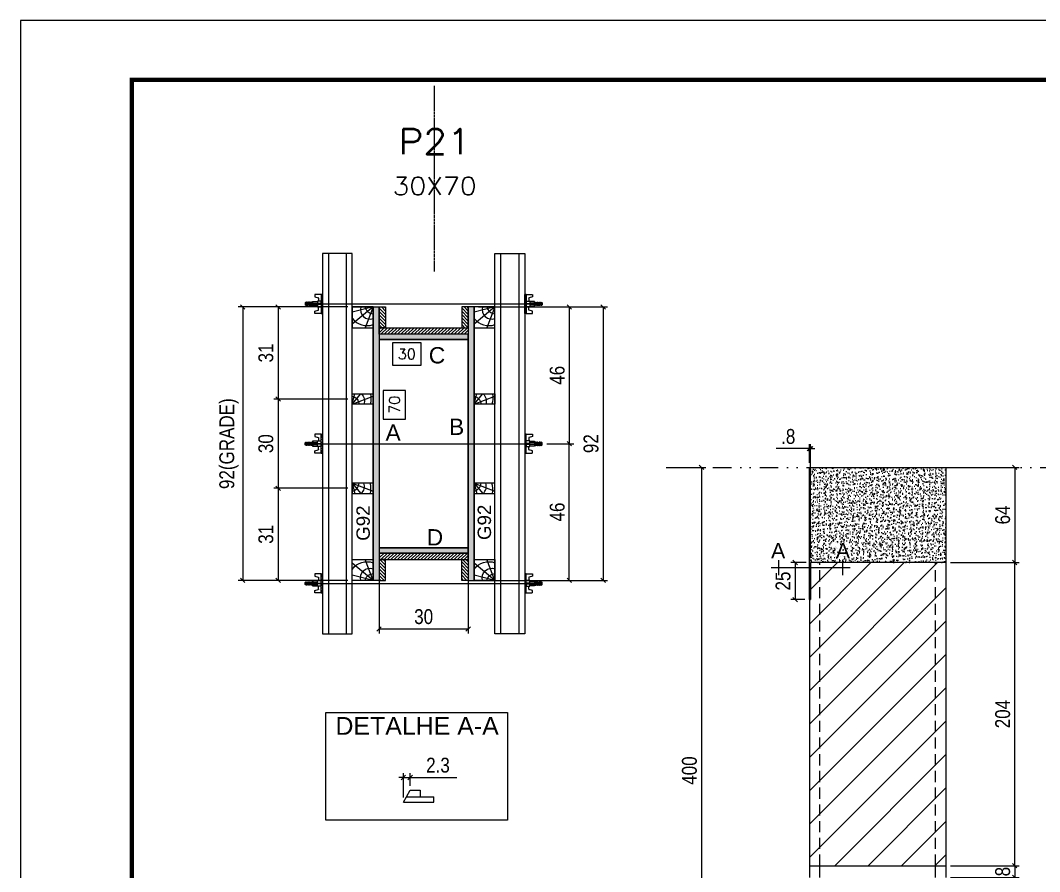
# Model space of a CAD drawing. Extents: x 28748 to 35002, y 14885 to 43501.
# Drawn here: x 30347 to 31033, y 41779 to 42352 of the extents above; entities that cross this region are included whole.
import ezdxf
from ezdxf.enums import TextEntityAlignment as Align

# ---------------------------------------------------------------- set-up
doc = ezdxf.new("R2010")
doc.units = 0
for name, pattern in [('DASHED', [0.75, 0.5, -0.25]), ('DIVIDE2', [0.625, 0.25, -0.125, 0, -0.125, 0, -0.125]), ('HIDDEN', [0.375, 0.25, -0.125])]:
    doc.linetypes.add(name, pattern=pattern)
for name, color, linetype in [('5', 5, 'Continuous'), ('CHAPA', 1, 'Continuous'), ('COTA', 241, 'Continuous'), ('detalhes', 4, 'Continuous'), ('MEIO_PONT', 93, 'Continuous'), ('Nível', 160, 'Continuous'), ('Painéis', 200, 'Continuous'), ('SARRAFO', 251, 'Continuous'), ('Sarrafo de Pressão', 42, 'HIDDEN'), ('Texto de Titulo', 7, 'Continuous'), ('Texto Qtd Sarr', 242, 'Continuous'), ('TEXTO_GERAL', 7, 'Continuous')]:
    doc.layers.add(name, color=color, linetype=linetype)
for name, color, linetype, lineweight in [('Folhas', 255, 'Continuous', 9), ('Hachura', 251, 'Continuous', 9), ('Madeira', 126, 'Continuous', 18), ('Perfil Metálico', 224, 'Continuous', 18), ('Sarr 2.2x7', 40, 'Continuous', 9), ('SARRAFO DE PRESSAO', 251, 'DASHED', 9), ('Texto Seção', 7, 'Continuous', 15)]:
    doc.layers.add(name, color=color, linetype=linetype, lineweight=lineweight)
doc.styles.add('ARIAL', font='arial.ttf')
doc.styles.add('COTA TECNICA', font='techl___.ttf', dxfattribs={"height": 10})
doc.styles.add('COTA TECNICA 2X', font='techl___.ttf', dxfattribs={"height": 10})
doc.styles.add('ROMANS', font='romans.shx')
doc.styles.add('SANSSERIF', font='sas_____.pfb')
doc.styles.get("Standard").update_dxf_attribs({"font": 'arial.ttf'})
doc.dimstyles.new('PAINEL', dxfattribs={"dimtxt": 10, "dimasz": 3, "dimexe": 3, "dimexo": 3, "dimgap": 3, "dimtad": 1, "dimdec": 1, "dimzin": 12, "dimdsep": 46, "dimtxsty": 'COTA TECNICA', "dimblk1": 'OBLIQUE', "dimblk2": 'OBLIQUE', "dimsah": 1, "dimcen": 0.9, "dimclrd": 4, "dimclre": 4, "dimclrt": 240, "dimadec": 1, "dimazin": 3, "dimtfac": 1, "dimtdec": 1, "dimtmove": 0, "dimatfit": 3, "dimfxl": 1, "dimtolj": 1, "dimtzin": 12, "dimarcsym": 0})
doc.dimstyles.new('SECAO PILAR', dxfattribs={"dimtxt": 10, "dimasz": 3, "dimexe": 3, "dimexo": 3, "dimgap": 3, "dimtad": 1, "dimdec": 1, "dimlfac": 0.5, "dimzin": 12, "dimdsep": 46, "dimtxsty": 'COTA TECNICA 2X', "dimblk1": 'OBLIQUE', "dimblk2": 'OBLIQUE', "dimsah": 1, "dimcen": 0.9, "dimclrd": 256, "dimclre": 256, "dimclrt": 256, "dimadec": 1, "dimazin": 3, "dimtfac": 1, "dimtdec": 1, "dimtmove": 0, "dimatfit": 3, "dimfxl": 1, "dimtolj": 1, "dimtzin": 12, "dimarcsym": 0})
doc.dimstyles.new('SECÇÃO 2', dxfattribs={"dimtxt": 7, "dimasz": 6, "dimexe": 0.18, "dimexo": 2, "dimgap": -4, "dimtad": 3, "dimdec": 1, "dimlfac": 0.5, "dimzin": 12, "dimdsep": 46, "dimtxsty": 'ROMANS', "dimblk": 'ARCHTICK', "dimcen": 0.09, "dimse1": 1, "dimse2": 1, "dimsd1": 1, "dimsd2": 1, "dimclrd": 180, "dimclre": 5, "dimclrt": 1, "dimadec": 0, "dimazin": 3, "dimtfac": 1, "dimtdec": 1, "dimtofl": 0, "dimtmove": 0, "dimatfit": 3, "dimldrblk": 'ARCHTICK', "dimfxl": 1, "dimtolj": 1, "dimtzin": 0, "dimarcsym": 0})

# ---------------------------------------------------------------- blocks, each defined once
blk = doc.blocks.new('9999999999')
at = {"layer": 'Folhas'}
blk.add_lwpolyline([(98138.98, 34190.21), (99623.98, 34190.21), (99623.98, 35240.21), (98138.98, 35240.21)], close=True, dxfattribs=at)
at = {"layer": 'Folhas', "color": 30, "const_width": 3}
blk.add_lwpolyline([(98213.98, 34230.21), (99583.98, 34230.21), (99583.98, 35200.21), (98213.98, 35200.21)], close=True, dxfattribs=at)
blk = doc.blocks.new('*D199')
at = {"layer": 'COTA', "color": 180, "lineweight": -2, "transparency": 16777216}
for p, q in [((30606.09, 42103.24), (30591.09, 42103.24)), ((30591.09, 42103.24), (30591.09, 42083.91)), ((30606.09, 42083.91), (30606.09, 42103.24)), ((30591.09, 42083.91), (30606.09, 42083.91))]:
    blk.add_line(p, q, dxfattribs=at)
at = {"layer": 'Defpoints', "color": 0, "transparency": 16777216}
for p in [(30588.23, 42137.35), (30588.23, 41997.35), (30610.09, 41997.35)]:
    blk.add_point(p, dxfattribs=at)
at = {"layer": 'COTA', "color": 1, "transparency": 16777216, "insert": (30598.59, 42093.58), "char_height": 7, "attachment_point": 5, "rotation": 90, "style": 'ROMANS'}
blk.add_mtext('\\A1;70', dxfattribs=at)
blk = doc.blocks.new('_ArchTick')
at = {"color": 0, "linetype": 'ByBlock', "const_width": 0.15}
blk.add_lwpolyline([(-0.5, -0.5), (0.5, 0.5)], dxfattribs=at)
blk = doc.blocks.new('_Oblique')
at = {"color": 0, "linetype": 'ByBlock', "lineweight": -2}
blk.add_line((-0.5, -0.5), (0.5, 0.5), dxfattribs=at)
blk = doc.blocks.new('*D200')
at = {"layer": 'COTA', "lineweight": -2, "transparency": 16777216}
for p, q in [((30655.23, 42159.35), (30742.01, 42159.35)), ((30739.01, 42159.35), (30739.01, 41975.35)), ((30655.23, 41975.35), (30742.01, 41975.35))]:
    blk.add_line(p, q, dxfattribs=at)
at = {"layer": 'Defpoints', "color": 0, "transparency": 16777216}
for p in [(30652.23, 42159.35), (30652.23, 41975.35), (30739.01, 41975.35)]:
    blk.add_point(p, dxfattribs=at)
at = {"layer": 'COTA', "lineweight": -2, "transparency": 16777216, "xscale": 3, "yscale": 3, "zscale": 3}
for p, rotation in [((30739.01, 42159.35), 90), ((30739.01, 41975.35), 270)]:
    blk.add_blockref('_Oblique', p, dxfattribs=dict(at, rotation=rotation))
at = {"layer": 'COTA', "transparency": 16777216, "insert": (30730.92, 42067.35), "char_height": 10, "attachment_point": 5, "rotation": 90, "style": 'COTA TECNICA 2X'}
blk.add_mtext('\\A1;92', dxfattribs=at)
blk = doc.blocks.new('*D201')
at = {"layer": 'COTA', "lineweight": -2, "transparency": 16777216}
for p, q in [((30689.23, 42159.35), (30719.24, 42159.35)), ((30716.24, 42159.35), (30716.24, 42067.35)), ((30701.03, 42067.35), (30719.24, 42067.35))]:
    blk.add_line(p, q, dxfattribs=at)
at = {"layer": 'Defpoints', "color": 0, "transparency": 16777216}
for p in [(30686.23, 42159.35), (30698.03, 42067.35), (30716.24, 42067.35)]:
    blk.add_point(p, dxfattribs=at)
at = {"layer": 'COTA', "lineweight": -2, "transparency": 16777216, "xscale": 3, "yscale": 3, "zscale": 3}
for p, rotation in [((30716.24, 42159.35), 90), ((30716.24, 42067.35), 270)]:
    blk.add_blockref('_Oblique', p, dxfattribs=dict(at, rotation=rotation))
at = {"layer": 'COTA', "transparency": 16777216, "insert": (30708.14, 42113.35), "char_height": 10, "attachment_point": 5, "rotation": 90, "style": 'COTA TECNICA 2X'}
blk.add_mtext('\\A1;46', dxfattribs=at)
blk = doc.blocks.new('*D202')
at = {"layer": 'COTA', "lineweight": -2, "transparency": 16777216}
for p, q in [((30701.03, 42067.35), (30719.24, 42067.35)), ((30716.24, 41975.35), (30716.24, 42067.35)), ((30689.23, 41975.35), (30719.24, 41975.35))]:
    blk.add_line(p, q, dxfattribs=at)
at = {"layer": 'Defpoints', "color": 0, "transparency": 16777216}
for p in [(30698.03, 42067.35), (30716.24, 42067.35), (30686.23, 41975.35)]:
    blk.add_point(p, dxfattribs=at)
at = {"layer": 'COTA', "lineweight": -2, "transparency": 16777216, "xscale": 3, "yscale": 3, "zscale": 3}
for p, rotation in [((30716.24, 42067.35), 90), ((30716.24, 41975.35), 270)]:
    blk.add_blockref('_Oblique', p, dxfattribs=dict(at, rotation=rotation))
at = {"layer": 'COTA', "transparency": 16777216, "insert": (30708.14, 42021.35), "char_height": 10, "attachment_point": 5, "rotation": 90, "style": 'COTA TECNICA 2X'}
blk.add_mtext('\\A1;46', dxfattribs=at)
blk = doc.blocks.new('*D203')
at = {"layer": 'COTA', "color": 180, "lineweight": -2, "transparency": 16777216}
for p, q in [((30616.53, 42135.2), (30597.2, 42135.2)), ((30597.2, 42135.2), (30597.2, 42120.2)), ((30616.53, 42120.2), (30616.53, 42135.2)), ((30597.2, 42120.2), (30616.53, 42120.2))]:
    blk.add_line(p, q, dxfattribs=at)
at = {"layer": 'Defpoints', "color": 0, "transparency": 16777216}
for p in [(30588.23, 42137.35), (30648.23, 42137.35), (30648.23, 42116.2)]:
    blk.add_point(p, dxfattribs=at)
at = {"layer": 'COTA', "color": 1, "transparency": 16777216, "insert": (30606.87, 42127.7), "char_height": 7, "attachment_point": 5, "style": 'ROMANS'}
blk.add_mtext('\\A1;30', dxfattribs=at)
blk = doc.blocks.new('titulo1')
at = {"layer": 'Defpoints', "color": 252, "linetype": 'HIDDEN', "ltscale": 2}
blk.add_line((0, 0), (0, 125), dxfattribs=at)
at = {"layer": 'Defpoints', "style": 'ROMANS', "oblique": 15}
blk.add_attdef('FOLHA', text='', height=10, dxfattribs=at).set_placement((0, 15.58), align=Align.MIDDLE_CENTER)
at = {"layer": 'Texto Qtd Sarr', "color": 3, "style": 'ROMANS', "oblique": 15}
for tag, height, p in [('TITULO', 17, (0, 71.45)), ('SEÇÃO', 12, (0, 41.55))]:
    blk.add_attdef(tag, text='', height=height, dxfattribs=at).set_placement(p, align=Align.MIDDLE_CENTER)
blk = doc.blocks.new('PONTALETE')
at = {"layer": 'Madeira'}
for q in [(2.71, 7), (7, 5.76), (7, 1.74)]:
    blk.add_line((0, 0), q, dxfattribs=at)
blk.add_lwpolyline([(0, 0), (7, 0), (7, 7), (0, 7)], close=True, dxfattribs=at)
for centre, radius, start, end in [((2.04, 0.06), 6.23, 37.2818, 109.0913), ((1.09, 0.9), 3.19, 343.603, 109.9847), ((-0.21, -0.78), 3.09, 14.6322, 86.0383)]:
    blk.add_arc(centre, radius, start, end, dxfattribs=at)
blk = doc.blocks.new('*D204')
at = {"layer": 'COTA', "lineweight": -2, "transparency": 16777216}
for p, q in [((30567.23, 42159.35), (30493.46, 42159.35)), ((30496.46, 42159.35), (30496.46, 41975.35)), ((30567.23, 41975.35), (30493.46, 41975.35))]:
    blk.add_line(p, q, dxfattribs=at)
at = {"layer": 'Defpoints', "color": 0, "transparency": 16777216}
for p in [(30570.23, 42159.35), (30496.46, 41975.35), (30570.23, 41975.35)]:
    blk.add_point(p, dxfattribs=at)
at = {"layer": 'COTA', "lineweight": -2, "transparency": 16777216, "xscale": 3, "yscale": 3, "zscale": 3}
for p, rotation in [((30496.46, 42159.35), 90), ((30496.46, 41975.35), 270)]:
    blk.add_blockref('_Oblique', p, dxfattribs=dict(at, rotation=rotation))
at = {"layer": 'COTA', "transparency": 16777216, "insert": (30487.24, 42067.35), "char_height": 10, "attachment_point": 5, "rotation": 90, "style": 'COTA TECNICA 2X'}
blk.add_mtext('\\A1;92(GRADE)', dxfattribs=at)
blk = doc.blocks.new('MEIO PONTALETE')
at = {"layer": 'Madeira'}
for q in [(2.71, 7), (3.5, 2.88), (3.5, 0.87)]:
    blk.add_line((0, 0), q, dxfattribs=at)
blk.add_lwpolyline([(0, 0), (3.5, 0), (3.5, 7), (0, 7)], close=True, dxfattribs=at)
for centre, radius, start, end in [((2.04, 0.06), 6.23, 76.4499, 109.0913), ((1.09, 0.9), 3.19, 40.9063, 109.9847), ((-0.21, -0.78), 3.09, 14.6322, 86.0383)]:
    blk.add_arc(centre, radius, start, end, dxfattribs=at)
blk = doc.blocks.new('*D205')
at = {"layer": 'COTA', "lineweight": -2, "transparency": 16777216}
for p, q in [((30567.23, 42037.35), (30517.3, 42037.35)), ((30520.3, 42037.35), (30520.3, 41975.35)), ((30567.23, 41975.35), (30517.3, 41975.35))]:
    blk.add_line(p, q, dxfattribs=at)
at = {"layer": 'Defpoints', "color": 0, "transparency": 16777216}
for p in [(30570.23, 42037.35), (30520.3, 41975.35), (30570.23, 41975.35)]:
    blk.add_point(p, dxfattribs=at)
at = {"layer": 'COTA', "lineweight": -2, "transparency": 16777216, "xscale": 3, "yscale": 3, "zscale": 3}
for p, rotation in [((30520.3, 42037.35), 90), ((30520.3, 41975.35), 270)]:
    blk.add_blockref('_Oblique', p, dxfattribs=dict(at, rotation=rotation))
at = {"layer": 'COTA', "transparency": 16777216, "insert": (30512.08, 42006.35), "char_height": 10, "attachment_point": 5, "rotation": 90, "style": 'COTA TECNICA 2X'}
blk.add_mtext('\\A1;31', dxfattribs=at)
blk = doc.blocks.new('C')
at = {"layer": 'Hachura', "color": 0}
for p, q in [((0, 3.22), (0, -3.22)), ((0.45, 3.22), (0, 3.22)), ((0.46, 3.16), (0, 3.16)), ((0.46, 3.05), (0, 3.05)), ((0.46, 2.88), (0, 2.88)), ((0, 2.75), (0, -1.16)), ((0.46, 2.65), (0, 2.65)), ((0.46, 2.23), (0, 2.23)), ((0.46, 1.51), (0, 1.51)), ((0.39, 0.49), (0.17, 0.49)), ((0.45, -3.23), (0.45, 3.22)), ((0.45, 3.22), (2.58, 3.22)), ((1.74, 0.97), (0.45, 0.97)), ((1.45, 0.1), (0.45, 0.1)), ((1.35, 1.94), (1.35, 0.96)), ((2.58, 2.39), (1.47, 2.09)), ((1.74, -0.97), (1.74, 0.97)), ((1.74, 0.97), (1.74, 0.84)), ((1.74, 0.97), (1.74, 0.84)), ((1.74, 0.84), (3.35, 0.84)), ((3.35, 0.45), (1.74, 0.45)), ((2.58, 3.22), (2.58, 2.39)), ((3.32, 0.84), (3.32, -0.84)), ((3.35, 0.84), (3.35, -0.84)), ((3.68, 0.45), (3.35, 0.45)), ((3.84, -0.52), (3.35, 0.45)), ((3.35, 0.06), (3.67, -0.57)), ((3.68, 0.45), (4.16, -0.52)), ((3.72, 0.5), (4.25, -0.57)), ((4.37, -0.55), (3.83, 0.53)), ((4.15, 0.45), (3.93, 0.45)), ((4.42, -0.52), (3.93, 0.45)), ((4.15, 0.45), (4.26, 0.45)), ((4.26, 0.45), (4.74, -0.52)), ((4.3, 0.5), (4.83, -0.57)), ((4.95, -0.55), (4.41, 0.53)), ((4.51, 0.45), (4.84, 0.45)), ((5, -0.52), (4.51, 0.45)), ((4.84, 0.45), (5.32, -0.52)), ((4.88, 0.5), (5.41, -0.57)), ((5.53, -0.55), (4.99, 0.53)), ((5.58, -0.52), (5.09, 0.45)), ((5.42, 0.45), (5.09, 0.45)), ((5.58, -0.52), (5.09, 0.45)), ((5.42, 0.45), (5.74, -0.19)), ((5.46, 0.5), (5.74, -0.07)), ((5.74, 0.19), (5.57, 0.53)), ((5.74, 0.32), (5.68, 0.45)), ((5.68, 0.45), (5.74, 0.45)), ((5.74, 0.45), (5.9, 0.29)), ((5.74, 0.45), (5.74, -0.52)), ((5.9, -0.36), (5.9, 0.29)), ((0.45, 0), (0, 0)), ((0.46, -1.52), (0, -1.52)), ((0.46, -2.23), (0, -2.23)), ((0.46, -2.65), (0, -2.65)), ((0.46, -2.88), (0, -2.88)), ((0.46, -3.05), (0, -3.05)), ((0.46, -3.16), (0, -3.16)), ((0, -3.22), (2.57, -3.22)), ((0.08, -0.48), (0.29, -0.48)), ((0.29, -0.48), (0.4, -0.48)), ((0.45, 0), (0.45, -0.97)), ((0.45, -0.16), (1.45, -0.16)), ((0.45, -0.65), (0.45, -0.32)), ((0.45, -3.23), (0.45, -0.65)), ((0.45, -0.97), (1.74, -0.97)), ((1.35, -1.94), (1.35, -0.97)), ((2.58, -2.39), (1.47, -2.1)), ((3.35, -0.32), (1.74, -0.32)), ((3.35, -0.84), (1.74, -0.84)), ((2.58, -3.23), (2.58, -2.39)), ((3.35, -0.07), (3.58, -0.52)), ((3.35, -0.52), (3.58, -0.52)), ((3.84, -0.52), (4.16, -0.52)), ((4.42, -0.52), (4.74, -0.52)), ((4.63, -0.52), (4.74, -0.52)), ((5, -0.52), (5.32, -0.52)), ((5.58, -0.52), (5.74, -0.52)), ((5.74, -0.52), (5.9, -0.36)), ((5.74, -0.52), (5.74, -0.52))]:
    blk.add_line(p, q, dxfattribs=at)
for centre, radius, start, end in [((1.52, 1.94), 0.161, 104.7436, 180), ((1.44, -0.03), 0.129, 272.695, 87.305), ((3.81, 0.39), 0.143, 25.5688, 154.4312), ((4.39, 0.39), 0.143, 25.5688, 154.4312), ((4.97, 0.39), 0.143, 25.5688, 154.4312), ((5.55, 0.39), 0.143, 25.5688, 154.4312), ((0.17, -0.37), 0.174, 221.744, 317.8592), ((1.52, -1.94), 0.161, 180, 255.2564), ((3.71, -0.4), 0.174, 222.1408, 318.256), ((4.29, -0.4), 0.174, 222.1408, 318.256), ((4.87, -0.4), 0.174, 222.1408, 318.256), ((5.45, -0.4), 0.174, 222.1408, 318.256), ((5.61, -0.4), 0.174, 317.8592, 318.256)]:
    blk.add_arc(centre, radius, start, end, dxfattribs=at)
blk = doc.blocks.new('*D206')
at = {"layer": 'COTA', "lineweight": -2, "transparency": 16777216}
for p, q in [((30567.23, 42159.35), (30517.3, 42159.35)), ((30520.3, 42159.35), (30520.3, 42097.35)), ((30567.23, 42097.35), (30517.3, 42097.35))]:
    blk.add_line(p, q, dxfattribs=at)
at = {"layer": 'Defpoints', "color": 0, "transparency": 16777216}
for p in [(30570.23, 42159.35), (30520.3, 42097.35), (30570.23, 42097.35)]:
    blk.add_point(p, dxfattribs=at)
at = {"layer": 'COTA', "lineweight": -2, "transparency": 16777216, "xscale": 3, "yscale": 3, "zscale": 3}
for p, rotation in [((30520.3, 42159.35), 90), ((30520.3, 42097.35), 270)]:
    blk.add_blockref('_Oblique', p, dxfattribs=dict(at, rotation=rotation))
at = {"layer": 'COTA', "transparency": 16777216, "insert": (30512.08, 42128.35), "char_height": 10, "attachment_point": 5, "rotation": 90, "style": 'COTA TECNICA 2X'}
blk.add_mtext('\\A1;31', dxfattribs=at)
blk = doc.blocks.new('*D207')
at = {"layer": 'COTA', "lineweight": -2, "transparency": 16777216}
for p, q in [((30567.23, 42097.35), (30517.3, 42097.35)), ((30520.3, 42097.35), (30520.3, 42037.35)), ((30567.23, 42037.35), (30517.3, 42037.35))]:
    blk.add_line(p, q, dxfattribs=at)
at = {"layer": 'Defpoints', "color": 0, "transparency": 16777216}
for p in [(30570.23, 42097.35), (30520.3, 42037.35), (30570.23, 42037.35)]:
    blk.add_point(p, dxfattribs=at)
at = {"layer": 'COTA', "lineweight": -2, "transparency": 16777216, "xscale": 3, "yscale": 3, "zscale": 3}
for p, rotation in [((30520.3, 42097.35), 90), ((30520.3, 42037.35), 270)]:
    blk.add_blockref('_Oblique', p, dxfattribs=dict(at, rotation=rotation))
at = {"layer": 'COTA', "transparency": 16777216, "insert": (30512.08, 42067.35), "char_height": 10, "attachment_point": 5, "rotation": 90, "style": 'COTA TECNICA 2X'}
blk.add_mtext('\\A1;30', dxfattribs=at)
blk = doc.blocks.new('*D1440')
at = {"layer": 'COTA', "lineweight": -2, "transparency": 16777216}
for p, q in [((30588.23, 41990.75), (30588.23, 41939.71)), ((30648.23, 41990.75), (30648.23, 41939.71)), ((30588.23, 41942.71), (30648.23, 41942.71))]:
    blk.add_line(p, q, dxfattribs=at)
at = {"layer": 'Defpoints', "color": 0, "transparency": 16777216}
for p in [(30588.23, 41993.75), (30648.23, 41993.75), (30648.23, 41942.71)]:
    blk.add_point(p, dxfattribs=at)
at = {"layer": 'COTA', "lineweight": -2, "transparency": 16777216, "xscale": 3, "yscale": 3, "zscale": 3, "rotation": 180}
blk.add_blockref('_Oblique', (30588.23, 41942.71), dxfattribs=at)
at = {"layer": 'COTA', "lineweight": -2, "transparency": 16777216, "xscale": 3, "yscale": 3, "zscale": 3}
blk.add_blockref('_Oblique', (30648.23, 41942.71), dxfattribs=at)
at = {"layer": 'COTA', "transparency": 16777216, "insert": (30618.23, 41950.93), "char_height": 10, "attachment_point": 5, "style": 'COTA TECNICA 2X'}
blk.add_mtext('\\A1;30', dxfattribs=at)
blk = doc.blocks.new('*D210')
at = {"layer": 'COTA', "color": 4, "linetype": 'ByBlock', "lineweight": -2, "transparency": 16777216}
for p, q in [((30784.5, 42051.41), (30808.22, 42051.41)), ((30805.22, 42051.41), (30805.22, 41651.41)), ((30784.5, 41651.41), (30808.22, 41651.41))]:
    blk.add_line(p, q, dxfattribs=at)
at = {"layer": 'Defpoints', "color": 0, "linetype": 'ByBlock', "transparency": 16777216}
for p in [(30781.5, 42051.41), (30781.5, 41651.41), (30805.22, 41651.41)]:
    blk.add_point(p, dxfattribs=at)
at = {"layer": 'COTA', "color": 4, "linetype": 'ByBlock', "lineweight": -2, "transparency": 16777216, "xscale": 3, "yscale": 3, "zscale": 3}
for p, rotation in [((30805.22, 42051.41), 90), ((30805.22, 41651.41), 270)]:
    blk.add_blockref('_Oblique', p, dxfattribs=dict(at, rotation=rotation))
at = {"layer": 'COTA', "color": 240, "linetype": 'ByBlock', "transparency": 16777216, "insert": (30797.11, 41847.41), "char_height": 10, "attachment_point": 5, "rotation": 90, "style": 'COTA TECNICA'}
blk.add_mtext('\\A1;400', dxfattribs=at)
blk = doc.blocks.new('*D2169')
at = {"layer": 'COTA', "color": 4, "linetype": 'ByBlock', "lineweight": -2, "transparency": 16777216}
for p, q in [((30604.56, 41842.76), (30601.56, 41842.76)), ((30604.56, 41829.24), (30604.56, 41845.76)), ((30604.56, 41842.76), (30609.15, 41842.76)), ((30609.15, 41837.24), (30609.15, 41845.76)), ((30609.15, 41842.76), (30640.58, 41842.76))]:
    blk.add_line(p, q, dxfattribs=at)
at = {"layer": 'Defpoints', "color": 0, "linetype": 'ByBlock', "transparency": 16777216}
for p in [(30609.15, 41842.76), (30609.15, 41834.24), (30604.56, 41826.24)]:
    blk.add_point(p, dxfattribs=at)
at = {"layer": 'COTA', "color": 4, "linetype": 'ByBlock', "lineweight": -2, "transparency": 16777216, "xscale": 3, "yscale": 3, "zscale": 3}
blk.add_blockref('_Oblique', (30604.56, 41842.76), dxfattribs=at)
at = {"layer": 'COTA', "color": 4, "linetype": 'ByBlock', "lineweight": -2, "transparency": 16777216, "xscale": 3, "yscale": 3, "zscale": 3, "rotation": 180}
blk.add_blockref('_Oblique', (30609.15, 41842.76), dxfattribs=at)
at = {"layer": 'COTA', "color": 240, "linetype": 'ByBlock', "transparency": 16777216, "insert": (30627.87, 41850.98), "char_height": 10, "attachment_point": 5, "style": 'COTA TECNICA'}
blk.add_mtext('\\A1;2.3', dxfattribs=at)
blk = doc.blocks.new('*D2176')
at = {"layer": 'COTA', "color": 4, "lineweight": -2, "transparency": 16777216}
for p, q in [((30875.59, 41987.41), (30865.23, 41987.41)), ((30868.23, 41987.41), (30868.23, 41962.41)), ((30874.79, 41962.41), (30865.23, 41962.41))]:
    blk.add_line(p, q, dxfattribs=at)
at = {"layer": 'Defpoints', "color": 0, "transparency": 16777216}
for p in [(30878.59, 41987.41), (30868.23, 41962.41), (30877.79, 41962.41)]:
    blk.add_point(p, dxfattribs=at)
at = {"layer": 'COTA', "color": 4, "lineweight": -2, "transparency": 16777216, "xscale": 3, "yscale": 3, "zscale": 3}
for p, rotation in [((30868.23, 41987.41), 90), ((30868.23, 41962.41), 270)]:
    blk.add_blockref('_Oblique', p, dxfattribs=dict(at, rotation=rotation))
at = {"layer": 'COTA', "color": 240, "transparency": 16777216, "insert": (30860.12, 41974.91), "char_height": 10, "attachment_point": 5, "rotation": 90, "style": 'COTA TECNICA'}
blk.add_mtext('\\A1;25', dxfattribs=at)
blk = doc.blocks.new('*D2177')
at = {"layer": 'COTA', "color": 4, "lineweight": -2, "transparency": 16777216}
for p, q in [((30877.79, 42064.06), (30855.36, 42064.06)), ((30877.79, 42054.41), (30877.79, 42067.06)), ((30878.59, 42064.06), (30877.79, 42064.06)), ((30878.59, 41990.41), (30878.59, 42067.06)), ((30878.59, 42064.06), (30881.59, 42064.06))]:
    blk.add_line(p, q, dxfattribs=at)
at = {"layer": 'Defpoints', "color": 0, "transparency": 16777216}
for p in [(30877.79, 42064.06), (30877.79, 42051.41), (30878.59, 41987.41)]:
    blk.add_point(p, dxfattribs=at)
at = {"layer": 'COTA', "color": 4, "lineweight": -2, "transparency": 16777216, "xscale": 3, "yscale": 3, "zscale": 3}
blk.add_blockref('_Oblique', (30877.79, 42064.06), dxfattribs=at)
at = {"layer": 'COTA', "color": 4, "lineweight": -2, "transparency": 16777216, "xscale": 3, "yscale": 3, "zscale": 3, "rotation": 180}
blk.add_blockref('_Oblique', (30878.59, 42064.06), dxfattribs=at)
at = {"layer": 'COTA', "color": 240, "transparency": 16777216, "insert": (30863.57, 42072.16), "char_height": 10, "attachment_point": 5, "style": 'COTA TECNICA'}
blk.add_mtext('\\A1;.8', dxfattribs=at)
blk = doc.blocks.new('*D2178')
at = {"layer": 'COTA', "color": 4, "lineweight": -2, "transparency": 16777216}
for p, q in [((30972.79, 42051.41), (31019.03, 42051.41)), ((31016.03, 42051.41), (31016.03, 41987.41)), ((30972.79, 41987.41), (31019.03, 41987.41))]:
    blk.add_line(p, q, dxfattribs=at)
at = {"layer": 'Defpoints', "color": 0, "transparency": 16777216}
for p in [(30969.79, 42051.41), (30969.79, 41987.41), (31016.03, 41987.41)]:
    blk.add_point(p, dxfattribs=at)
at = {"layer": 'COTA', "color": 4, "lineweight": -2, "transparency": 16777216, "xscale": 3, "yscale": 3, "zscale": 3}
for p, rotation in [((31016.03, 42051.41), 90), ((31016.03, 41987.41), 270)]:
    blk.add_blockref('_Oblique', p, dxfattribs=dict(at, rotation=rotation))
at = {"layer": 'COTA', "color": 240, "transparency": 16777216, "insert": (31007.93, 42019.41), "char_height": 10, "attachment_point": 5, "rotation": 90, "style": 'COTA TECNICA'}
blk.add_mtext('\\A1;64', dxfattribs=at)
blk = doc.blocks.new('*D2352')
at = {"layer": 'COTA', "color": 4, "lineweight": -2, "transparency": 16777216}
for p, q in [((30972.79, 41987.41), (31019.03, 41987.41)), ((31016.03, 41783.41), (31016.03, 41987.41)), ((30972.79, 41783.41), (31019.03, 41783.41))]:
    blk.add_line(p, q, dxfattribs=at)
at = {"layer": 'Defpoints', "color": 0, "transparency": 16777216}
for p in [(30969.79, 41987.41), (31016.03, 41987.41), (30969.79, 41783.41)]:
    blk.add_point(p, dxfattribs=at)
at = {"layer": 'COTA', "color": 4, "lineweight": -2, "transparency": 16777216, "xscale": 3, "yscale": 3, "zscale": 3}
for p, rotation in [((31016.03, 41987.41), 90), ((31016.03, 41783.41), 270)]:
    blk.add_blockref('_Oblique', p, dxfattribs=dict(at, rotation=rotation))
at = {"layer": 'COTA', "color": 240, "transparency": 16777216, "insert": (31007.93, 41885.41), "char_height": 10, "attachment_point": 5, "rotation": 90, "style": 'COTA TECNICA'}
blk.add_mtext('\\A1;204', dxfattribs=at)
blk = doc.blocks.new('*D2487')
at = {"layer": 'COTA', "color": 4, "lineweight": -2, "transparency": 16777216}
for p, q in [((30972.79, 41783.41), (31019.03, 41783.41)), ((31016.03, 41783.41), (31016.03, 41775.41)), ((30972.79, 41775.41), (31019.03, 41775.41))]:
    blk.add_line(p, q, dxfattribs=at)
at = {"layer": 'Defpoints', "color": 0, "transparency": 16777216}
for p in [(30969.79, 41783.41), (30969.79, 41775.41), (31016.03, 41775.41)]:
    blk.add_point(p, dxfattribs=at)
at = {"layer": 'COTA', "color": 4, "lineweight": -2, "transparency": 16777216, "xscale": 3, "yscale": 3, "zscale": 3}
for p, rotation in [((31016.03, 41783.41), 90), ((31016.03, 41775.41), 270)]:
    blk.add_blockref('_Oblique', p, dxfattribs=dict(at, rotation=rotation))
at = {"layer": 'COTA', "color": 240, "transparency": 16777216, "insert": (31007.94, 41779.41), "char_height": 10, "attachment_point": 5, "rotation": 90, "style": 'COTA TECNICA'}
blk.add_mtext('\\A1;8', dxfattribs=at)

msp = doc.modelspace()

# ---------------------------------------------------------------- hatches: boundary and pattern name
at = {"layer": 'COTA', "linetype": 'ByBlock'}
h = msp.add_hatch(dxfattribs=at)
h.set_pattern_fill('AR-CONC', color=256, scale=0.03)
h.set_pattern_definition([(50, (0, 234), (5.46554007, -0.47817257), [0.5715, -6.2865]), (355, (0, 234), (-1.05730264, 5.73170536), [0.4572, -5.0292175]), (100.451445, (0.4555, 233.96), (4.4082374, 5.25353256), [0.48570026, -5.34270734]), (46.1842, (0, 235.524), (8.1323712, -1.2612698), [0.85725, -9.42975]), (96.635558, (0.678, 235.419), (7.122124, 7.4227837), [0.7285507, -8.0140682]), (351.184151, (0, 235.524), (7.122124, 7.4227837), [0.685799, -7.543792]), (21, (0.762, 235.143), (4.54843174, -3.06795595), [0.5715, -6.2865]), (326, (0.762, 235.143), (1.85406085, 5.525639), [0.4572, -5.0292]), (71.451445, (1.141, 234.8873), (6.4024926, 2.45768307), [0.48570026, -5.3426981]), (37.5, (0, 234), (0.0926581, 2.536651166), [0, -4.96824, 0, -5.1054, 0, -5.04825]), (7.5, (0, 234), (2.00458988, 3.00541724), [0, -2.91084, 0, -4.85394, 0, -1.92405]), (327.5, (-1.6993, 234), (4.067717855, -0.17186232), [0, -1.905, 0, -5.9436, 0, -7.8867]), (317.5, (-2.4613, 234), (4.44387544, 0.76279473), [0, -2.4765, 0, -3.94716, 0, -5.6007])])
h.paths.add_polyline_path([(30969.79, 41987.41), (30969.79, 42051.41), (30877.79, 42051.41), (30877.79, 41983.91), (30878.59, 41983.91), (30878.59, 41987.41)])
h.paths.add_polyline_path([(30893.05, 41987.66), (30907.72, 41987.66), (30907.72, 42002.99), (30893.05, 42002.99)], flags=24)
at = {"layer": 'Hachura'}
h = msp.add_hatch(color=256, dxfattribs=at)
h.dxf.hatch_style = 1
h.paths.add_polyline_path([(30588.23, 41975.35), (30584.23, 41975.35), (30584.23, 42159.35), (30588.23, 42159.35)])
h = msp.add_hatch(color=256, dxfattribs=at)
h.dxf.hatch_style = 1
h.paths.add_polyline_path([(30588.23, 41975.35), (30584.23, 41975.35), (30584.23, 42159.35), (30588.23, 42159.35)])
h = msp.add_hatch(dxfattribs=at)
h.set_pattern_fill('ANSI31', color=256, scale=0.5, angle=90, style=0)
h.set_pattern_definition([(135, (7696.8251, 51283.2992), (-1.12253202, -1.12253202), [])])
h.paths.add_polyline_path([(30588.23, 42145.35), (30592.63, 42145.35), (30592.63, 42159.35), (30588.23, 42159.35)])
h = msp.add_hatch(dxfattribs=at)
h.set_pattern_fill('ANSI31', color=256, scale=0.5, angle=90, style=0)
h.set_pattern_definition([(135, (7718.8251, 51283.2992), (-1.12253202, -1.12253202), [])])
h.paths.add_polyline_path([(30648.23, 42145.35), (30643.83, 42145.35), (30643.83, 42159.35), (30648.23, 42159.35)])
h = msp.add_hatch(color=256, dxfattribs=at)
h.dxf.hatch_style = 1
h.paths.add_polyline_path([(30648.23, 41975.35), (30652.23, 41975.35), (30652.23, 42159.35), (30648.23, 42159.35)])
h = msp.add_hatch(color=256, dxfattribs=at)
h.dxf.hatch_style = 1
h.paths.add_polyline_path([(30648.23, 41975.35), (30652.23, 41975.35), (30652.23, 42159.35), (30648.23, 42159.35)])
h = msp.add_hatch(dxfattribs=at)
h.set_pattern_fill('ANSI31', color=256, scale=0.5, style=0)
h.set_pattern_definition([(45, (39698.1851, 65070.3555), (-1.12253202, 1.12253202), [])])
h.paths.add_polyline_path([(30648.23, 42140.95), (30648.23, 42145.35), (30588.23, 42145.35), (30588.23, 42140.95)])
h = msp.add_hatch(color=256, dxfattribs=at)
h.dxf.hatch_style = 1
h.paths.add_polyline_path([(30588.23, 42140.95), (30588.23, 42137.35), (30648.23, 42137.35), (30648.23, 42140.95)])
h = msp.add_hatch(color=256, dxfattribs=at)
h.dxf.hatch_style = 1
h.paths.add_polyline_path([(30588.23, 42140.95), (30588.23, 42137.35), (30648.23, 42137.35), (30648.23, 42140.95)])
h = msp.add_hatch(color=256, dxfattribs=at)
h.dxf.hatch_style = 1
h.paths.add_polyline_path([(30588.23, 41997.35), (30588.23, 41993.75), (30648.23, 41993.75), (30648.23, 41997.35)])
h = msp.add_hatch(color=256, dxfattribs=at)
h.dxf.hatch_style = 1
h.paths.add_polyline_path([(30588.23, 41997.35), (30588.23, 41993.75), (30648.23, 41993.75), (30648.23, 41997.35)])
h = msp.add_hatch(dxfattribs=at)
h.set_pattern_fill('ANSI31', color=256, scale=0.5, style=0)
h.set_pattern_definition([(45, (40073.1851, 64885.1555), (-1.12253202, 1.12253202), [])])
h.paths.add_polyline_path([(30648.23, 41993.75), (30648.23, 41989.35), (30588.61, 41989.35), (30588.61, 41993.75)])
h = msp.add_hatch(dxfattribs=at)
h.set_pattern_fill('ANSI31', color=256, scale=0.5, angle=90, style=0)
h.set_pattern_definition([(135, (7696.8251, 51478.2992), (-1.12253202, -1.12253202), [])])
h.paths.add_polyline_path([(30588.23, 41989.35), (30592.63, 41989.35), (30592.63, 41975.35), (30588.23, 41975.35)])
h = msp.add_hatch(dxfattribs=at)
h.set_pattern_fill('ANSI31', color=256, scale=0.5, angle=90, style=0)
h.set_pattern_definition([(135, (7718.8251, 51478.2992), (-1.12253202, -1.12253202), [])])
h.paths.add_polyline_path([(30648.23, 41989.35), (30643.83, 41989.35), (30643.83, 41975.35), (30648.23, 41975.35)])
h = msp.add_hatch(dxfattribs=at)
h.set_pattern_fill('ANSI31', color=256, scale=5)
h.paths.add_polyline_path([(30969.79, 41987.41), (30878.59, 41987.41), (30878.59, 41962.41), (30877.79, 41962.41), (30877.79, 41783.41), (30969.79, 41783.41)])

# ---------------------------------------------------------------- linework, layer by layer
at = {"linetype": 'ByBlock'}
msp.add_lwpolyline([(30552.31, 41886.58), (30674.59, 41886.58), (30674.59, 41813.96), (30552.31, 41813.96)], close=True, dxfattribs=at)
at = {"layer": 'CHAPA'}
for points in [[(30588.23, 41975.35), (30584.23, 41975.35), (30584.23, 42159.35), (30588.23, 42159.35)], [(30588.23, 41975.35), (30584.23, 41975.35), (30584.23, 42159.35), (30588.23, 42159.35)], [(30648.23, 41975.35), (30652.23, 41975.35), (30652.23, 42159.35), (30648.23, 42159.35)], [(30648.23, 41975.35), (30652.23, 41975.35), (30652.23, 42159.35), (30648.23, 42159.35)], [(30588.23, 42140.95), (30588.23, 42137.35), (30648.23, 42137.35), (30648.23, 42140.95)], [(30588.23, 42140.95), (30588.23, 42137.35), (30648.23, 42137.35), (30648.23, 42140.95)], [(30588.23, 41997.35), (30588.23, 41993.75), (30648.23, 41993.75), (30648.23, 41997.35)], [(30588.23, 41997.35), (30588.23, 41993.75), (30648.23, 41993.75), (30648.23, 41997.35)]]:
    msp.add_lwpolyline(points, close=True, dxfattribs=at)
at = {"layer": 'COTA'}
for p, q in [((30877.79, 41962.41), (30877.79, 42051.41)), ((30877.79, 42051.41), (30969.79, 42051.41)), ((30969.79, 41987.41), (30969.79, 42051.41))]:
    msp.add_line(p, q, dxfattribs=at)
at = {"layer": 'detalhes'}
for p, q in [((30857, 41988.91), (30857, 41978.91)), ((30900.19, 41988.91), (30900.19, 41978.91)), ((30905.19, 41983.91), (30852, 41983.91))]:
    msp.add_line(p, q, dxfattribs=at)
at = {"layer": 'Hachura'}
for p, q in [((30539.43, 42161.35), (30693.23, 42161.36)), ((30539.43, 42067.35), (30693.23, 42067.34)), ((30539.43, 41973.35), (30693.23, 41973.34))]:
    msp.add_line(p, q, dxfattribs=at)
at = {"layer": 'Madeira'}
for points in [[(30584.23, 41975.35), (30570.23, 41975.35), (30570.23, 42159.35), (30584.23, 42159.35)], [(30652.23, 41975.35), (30666.23, 41975.35), (30666.23, 42159.35), (30652.23, 42159.35)]]:
    msp.add_lwpolyline(points, close=True, dxfattribs=at)
at = {"layer": 'Nível', "color": 4, "linetype": 'DIVIDE2', "ltscale": 50}
msp.add_line((30781.5, 42051.41), (31791.84, 42051.41), dxfattribs=at)
at = {"layer": 'Painéis'}
for p, q in [((30969.79, 41987.41), (30878.59, 41987.41)), ((30878.59, 41987.41), (30878.59, 41962.41)), ((30969.79, 41783.41), (30969.79, 41987.41)), ((30877.79, 41962.41), (30878.59, 41962.41)), ((30877.79, 41962.41), (30877.79, 41783.41)), ((30604.56, 41826.24), (30606.63, 41829.84)), ((30606.63, 41829.84), (30624.99, 41829.84)), ((30624.99, 41826.24), (30624.99, 41829.84)), ((30604.56, 41826.24), (30624.99, 41826.24)), ((30877.79, 41783.41), (30969.79, 41783.41)), ((30877.79, 41783.41), (30877.79, 41775.41)), ((30969.79, 41775.41), (30969.79, 41783.41))]:
    msp.add_line(p, q, dxfattribs=at)
msp.add_lwpolyline([(30648.23, 42137.35), (30588.23, 42137.35), (30588.23, 41997.35), (30648.23, 41997.35)], close=True, dxfattribs=at)
at = {"layer": 'Perfil Metálico'}
for points in [[(30550.23, 41939.35), (30570.23, 41939.35), (30570.23, 42195.35), (30550.23, 42195.35)], [(30566.23, 42195.35), (30554.23, 42195.35), (30554.23, 41939.35), (30566.23, 41939.35)], [(30686.23, 41939.35), (30666.23, 41939.35), (30666.23, 42195.35), (30686.23, 42195.35)], [(30670.23, 42195.35), (30682.23, 42195.35), (30682.23, 41939.35), (30670.23, 41939.35)]]:
    msp.add_lwpolyline(points, close=True, dxfattribs=at)
at = {"layer": 'Sarr 2.2x7'}
for p, q in [((30606.63, 41829.84), (30609.15, 41834.24)), ((30609.15, 41834.24), (30615.98, 41834.24)), ((30615.98, 41834.24), (30615.98, 41829.84))]:
    msp.add_line(p, q, dxfattribs=at)
at = {"layer": 'SARRAFO'}
for points in [[(30592.63, 42159.35), (30592.63, 42145.35), (30588.23, 42145.35), (30588.23, 42159.35)], [(30643.83, 42159.35), (30643.83, 42145.35), (30648.23, 42145.35), (30648.23, 42159.35)], [(30588.23, 42145.35), (30648.23, 42145.35), (30648.23, 42140.95), (30588.23, 42140.95)], [(30588.23, 41989.35), (30648.23, 41989.35), (30648.23, 41993.75), (30588.23, 41993.75)], [(30592.63, 41975.35), (30592.63, 41989.35), (30588.23, 41989.35), (30588.23, 41975.35)], [(30643.83, 41975.35), (30643.83, 41989.35), (30648.23, 41989.35), (30648.23, 41975.35)]]:
    msp.add_lwpolyline(points, close=True, dxfattribs=at)
at = {"layer": 'Sarrafo de Pressão', "ltscale": 30}
for p, q in [((30884.79, 41783.41), (30884.79, 41987.41)), ((30962.79, 41783.41), (30962.79, 41987.41)), ((30884.79, 41775.41), (30884.79, 41783.41)), ((30962.79, 41775.41), (30962.79, 41783.41))]:
    msp.add_line(p, q, dxfattribs=at)

# ---------------------------------------------------------------- block references
at = {"layer": 'Hachura', "linetype": 'Continuous', "yscale": 2, "zscale": 2, "rotation": 180}
for p, xscale in [((30550.23, 42161.35), 2), ((30686.23, 42161.35), -2)]:
    msp.add_blockref('C', p, dxfattribs=dict(at, xscale=xscale))
at = {"layer": 'Hachura', "linetype": 'Continuous', "yscale": 2, "zscale": 2}
for p, xscale in [((30550.23, 42067.35), -2), ((30686.23, 42067.35), 2), ((30550.23, 41973.35), -2), ((30686.23, 41973.35), 2)]:
    msp.add_blockref('C', p, dxfattribs=dict(at, xscale=xscale))
at = {"layer": 'MEIO_PONT'}
for name, p, xscale, yscale, zscale, rotation in [('PONTALETE', (30584.23, 42159.35), 2, 2, 2, 180), ('PONTALETE', (30666.23, 42159.35), 2, 2, 2, 180), ('MEIO PONTALETE', (30570.23, 42093.85), -1.999999997962732, 1.999999997962732, 1.999999997962732, 270), ('MEIO PONTALETE', (30652.23, 42093.85), -1.999999997962732, 1.999999997962732, 1.999999997962732, 270), ('MEIO PONTALETE', (30570.23, 42040.85), 1.999999997962732, 1.999999997962732, 1.999999997962732, 270), ('MEIO PONTALETE', (30652.23, 42040.85), 1.999999997962732, 1.999999997962732, 1.999999997962732, 270)]:
    msp.add_blockref(name, p, dxfattribs=dict(at, xscale=xscale, yscale=yscale, zscale=zscale, rotation=rotation))
at = {"layer": 'MEIO_PONT', "xscale": -2, "yscale": 2, "zscale": 2}
for p in [(30584.23, 41975.35), (30666.23, 41975.35)]:
    msp.add_blockref('PONTALETE', p, dxfattribs=at)
at = {"layer": 'SARRAFO DE PRESSAO', "color": 6, "linetype": 'ByBlock'}
msp.add_blockref('9999999999', (-67792.14, 7111.96), dxfattribs=at)
at = {"layer": 'Texto Seção'}
ref = msp.add_blockref('titulo1', (30625.64, 42183.22), dxfattribs=at)
ref.add_attrib('TITULO', 'P21', dxfattribs={"layer": 'Texto de Titulo', "color": 7, "height": 17, "style": 'ROMANS', "width": 1.1}).set_placement((30625.64, 42270.72), align=Align.MIDDLE_CENTER)
ref.add_attrib('SEÇÃO', '30X70', dxfattribs={"layer": 'Texto de Titulo', "color": 7, "height": 12, "style": 'ROMANS', "width": 1.1}).set_placement((30625.64, 42240.72), align=Align.MIDDLE_CENTER)

# ---------------------------------------------------------------- texts
at = {"layer": '5', "color": 7, "linetype": 'Continuous'}
msp.add_text('DETALHE A-A', height=12, rotation=359.99996, dxfattribs=at).set_placement((30558.88, 41871.47))
at = {"layer": 'detalhes', "color": 0, "linetype": 'Continuous', "style": 'ARIAL'}
for p in [(30856.8, 41995.33), (30900.39, 41995.33)]:
    msp.add_text('A', height=10.22, dxfattribs=at).set_placement(p, align=Align.MIDDLE_CENTER)
at = {"layer": 'TEXTO_GERAL', "style": 'ARIAL'}
for s, p in [('C', (30627.22, 42126.85)), ('B', (30640.41, 42078.71)), ('A', (30597.69, 42074.79)), ('D', (30625.81, 42004.35))]:
    msp.add_text(s, height=11, dxfattribs=at).set_placement(p, align=Align.MIDDLE_CENTER)
at = {"layer": 'TEXTO_GERAL', "color": 0, "linetype": 'Continuous', "style": 'SANSSERIF'}
for p in [(30577.5, 42002.01), (30659.07, 42002.56)]:
    msp.add_text('G92', height=9, rotation=90, dxfattribs=at).set_placement(p, align=Align.MIDDLE_LEFT)

# ---------------------------------------------------------------- dimensions: what is measured, and where the dimension line sits
at = {"layer": 'COTA'}
dim = msp.add_linear_dim(base=(30496.46, 41975.35), p1=(30570.23, 42159.35), p2=(30570.23, 41975.35), angle=270, text='<>(GRADE)', dimstyle='SECAO PILAR', dxfattribs=at)
dim.commit()
dim.dimension.update_dxf_attribs({"geometry": '*D204', "text_midpoint": (30487.24, 42067.35)})
for base, p1, p2, angle, dimstyle, picture, middle in [((30520.3, 42097.35), (30570.23, 42159.35), (30570.23, 42097.35), 270, 'SECAO PILAR', '*D206', (30512.08, 42128.35)), ((30739.01, 41975.35), (30652.23, 42159.35), (30652.23, 41975.35), 270, 'SECAO PILAR', '*D200', (30730.92, 42067.35)), ((30716.24, 42067.35), (30686.23, 42159.35), (30698.03, 42067.35), 270, 'SECAO PILAR', '*D201', (30708.14, 42113.35)), ((30520.3, 42037.35), (30570.23, 42097.35), (30570.23, 42037.35), 270, 'SECAO PILAR', '*D207', (30512.08, 42067.35)), ((30716.24, 42067.35), (30686.23, 41975.35), (30698.03, 42067.35), 90, 'SECAO PILAR', '*D202', (30708.14, 42021.35)), ((31016.03, 41987.41), (30969.79, 42051.41), (30969.79, 41987.41), 90, 'PAINEL', '*D2178', (31007.93, 42019.41)), ((30520.3, 41975.35), (30570.23, 42037.35), (30570.23, 41975.35), 270, 'SECAO PILAR', '*D205', (30512.08, 42006.35)), ((30868.23, 41962.41), (30878.59, 41987.41), (30877.79, 41962.41), 90, 'PAINEL', '*D2176', (30860.12, 41974.91)), ((31016.03, 41987.41), (30969.79, 41783.41), (30969.79, 41987.41), 90, 'PAINEL', '*D2352', (31007.93, 41885.41))]:
    dim = msp.add_linear_dim(base=base, p1=p1, p2=p2, angle=angle, dimstyle=dimstyle, dxfattribs=at)
    dim.commit()
    dim.dimension.update_dxf_attribs({"geometry": picture, "text_midpoint": middle})
for base, p1, p2, angle, dimstyle, picture, middle in [((30610.09, 41997.35), (30588.23, 42137.35), (30588.23, 41997.35), 270, 'SECÇÃO 2', '*D199', (30610.09, 42093.58)), ((31016.03, 41775.41), (30969.79, 41783.41), (30969.79, 41775.41), 90, 'PAINEL', '*D2487', (31016.03, 41779.41))]:
    dim = msp.add_linear_dim(base=base, p1=p1, p2=p2, angle=angle, dimstyle=dimstyle, dxfattribs=at)
    dim.commit()
    dim.dimension.update_dxf_attribs({"geometry": picture, "text_midpoint": middle, "dimtype": 160})
dim = msp.add_linear_dim(base=(30648.23, 42116.2), p1=(30588.23, 42137.35), p2=(30648.23, 42137.35), dimstyle='SECÇÃO 2', dxfattribs=at)
dim.commit()
dim.dimension.update_dxf_attribs({"geometry": '*D203', "text_midpoint": (30606.87, 42116.2), "dimtype": 160})
for base, p1, p2, dimstyle, picture, middle in [((30877.79, 42064.06), (30878.59, 41987.41), (30877.79, 42051.41), 'PAINEL', '*D2177', (30863.57, 42072.16)), ((30648.23, 41942.71), (30588.23, 41993.75), (30648.23, 41993.75), 'SECAO PILAR', '*D1440', (30618.23, 41950.93))]:
    dim = msp.add_linear_dim(base=base, p1=p1, p2=p2, dimstyle=dimstyle, dxfattribs=at)
    dim.commit()
    dim.dimension.update_dxf_attribs({"geometry": picture, "text_midpoint": middle})
at = {"layer": 'COTA', "linetype": 'ByBlock'}
dim = msp.add_linear_dim(base=(30805.22, 41651.41), p1=(30781.5, 42051.41), p2=(30781.5, 41651.41), angle=90, dimstyle='PAINEL', dxfattribs=at)
dim.commit()
dim.dimension.update_dxf_attribs({"geometry": '*D210', "text_midpoint": (30805.22, 41847.41), "dimtype": 160})
dim = msp.add_linear_dim(base=(30609.15, 41842.76), p1=(30604.56, 41826.24), p2=(30609.15, 41834.24), dimstyle='PAINEL', override={"dimlfac": 0.5}, dxfattribs=at)
dim.commit()
dim.dimension.update_dxf_attribs({"geometry": '*D2169', "text_midpoint": (30627.87, 41850.98)})

doc.saveas('drawing.dxf')
